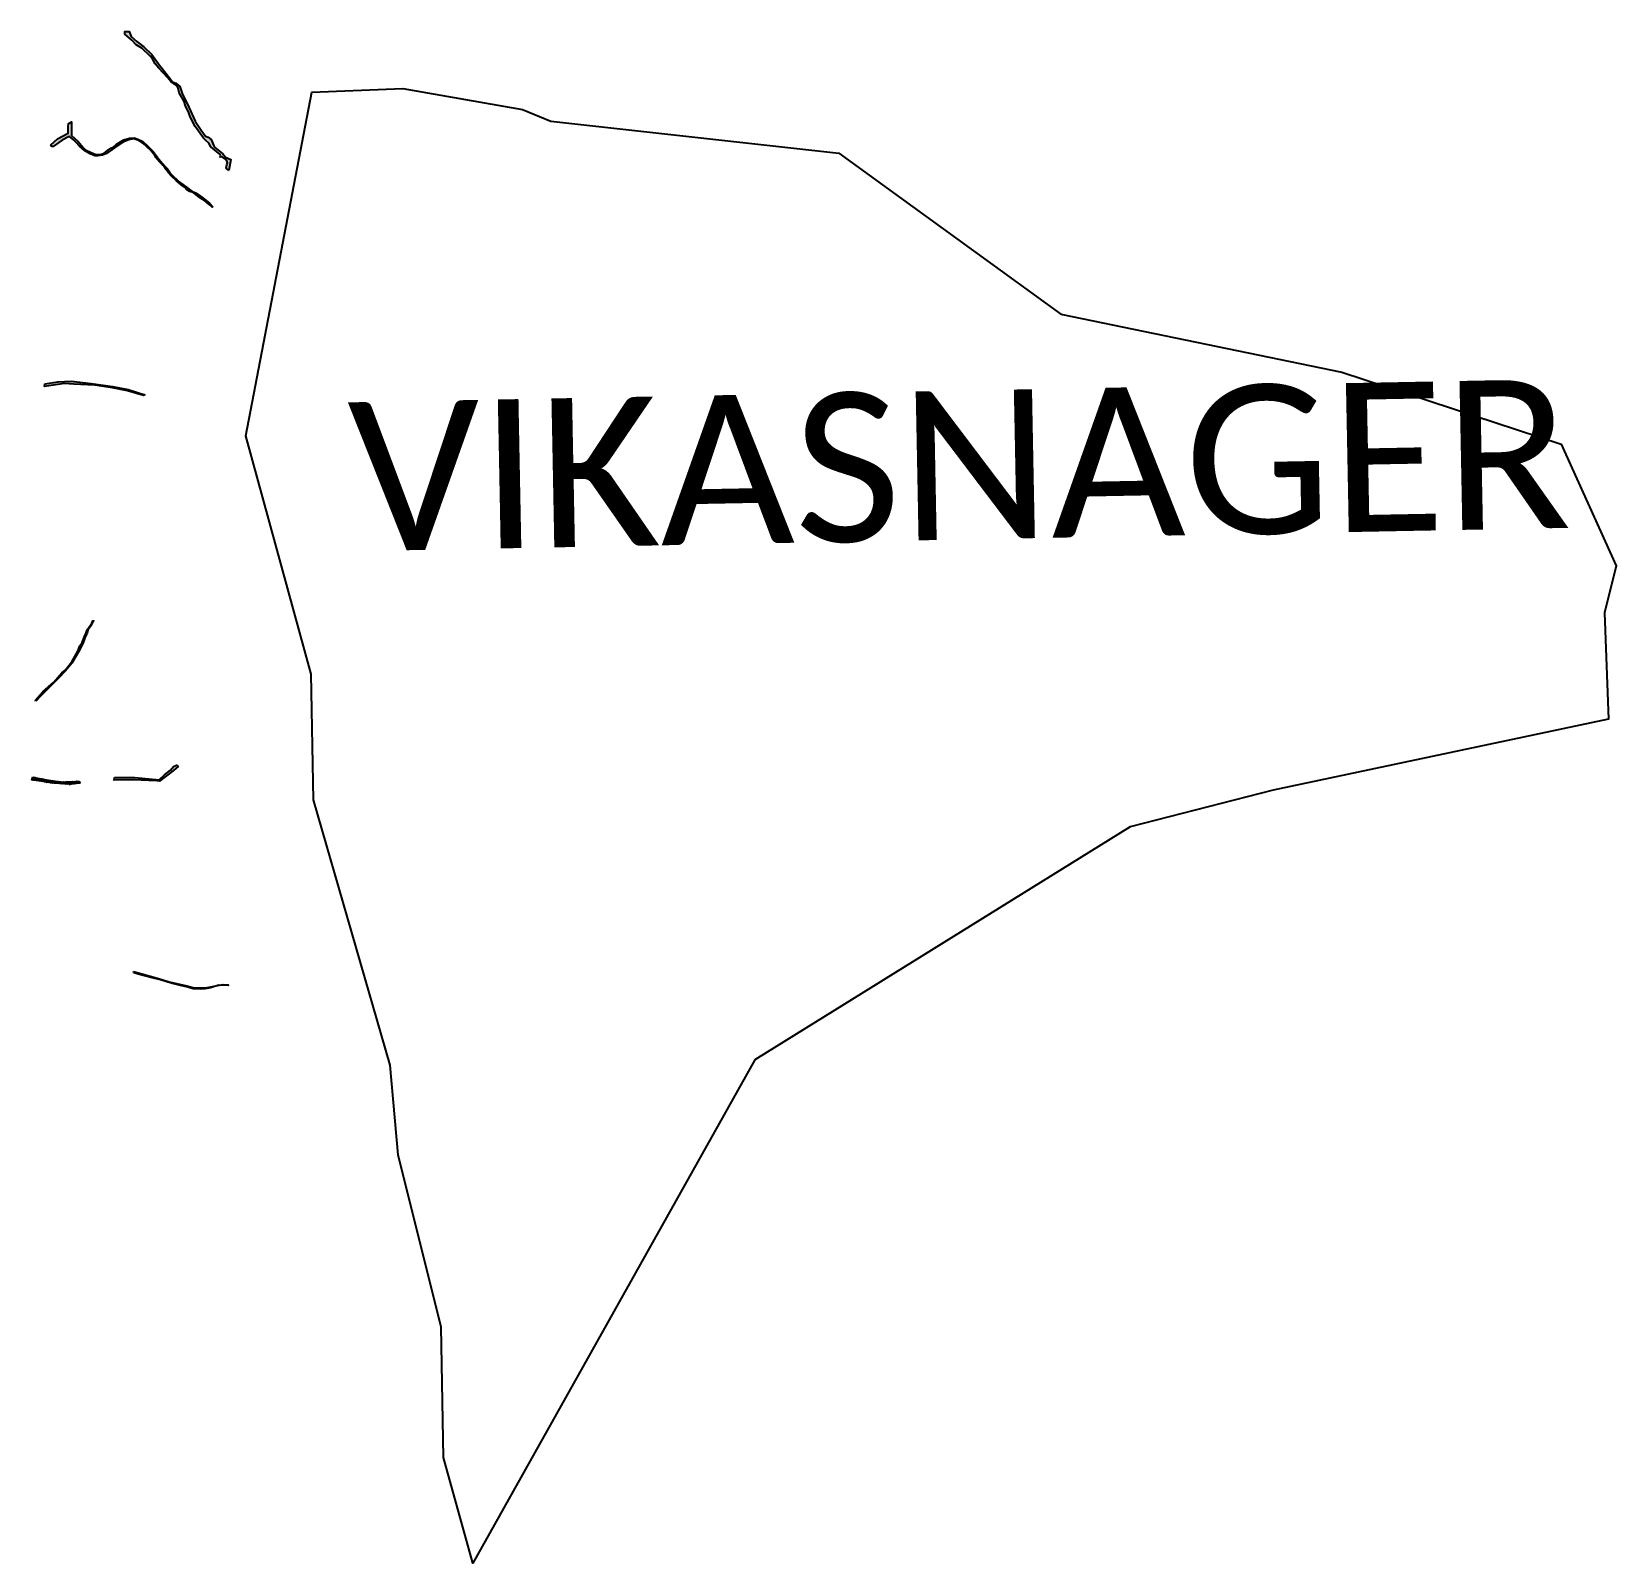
# Model space of a CAD drawing. Header units: metres. Extents: x 260110 to 292180, y 2133908 to 2221361.
# Drawn here: x 260110 to 261780, y 2219747 to 2221361 of the extents above.
import ezdxf

# ---------------------------------------------------------------- set-up
doc = ezdxf.new("R2010")
doc.units = ezdxf.units.M
doc.header["$MEASUREMENT"] = 0
for name, color, linetype in [('BREAKWATER', 6, 'Continuous'), ('village', 3, 'Continuous'), ('VILLAGE NAME', 250, 'Continuous')]:
    doc.layers.add(name, color=color, linetype=linetype)
doc.styles.get("Standard").update_dxf_attribs({"font": 'arial.ttf'})
pattern_1 = [(60, (0, 0), (-3.0479999988, -7e-10), [2.794, -0.254]), (180, (0, 0), (1.524, -2.6396454294), [2.794, -0.254]), (300, (0, 0), (3.0479999988, -7e-10), [2.794, -0.254]), (60, (0.254, 0), (-3.0479999988, -7e-10), [0.508, -2.54]), (300, (0.254, 0), (3.0479999988, -7e-10), [0.508, -2.54]), (60, (-0.127, 0.22), (-3.0479999988, -7e-10), [0.508, -2.54]), (180, (-0.127, 0.22), (1.524, -2.6396454294), [0.508, -2.54]), (300, (-0.127, -0.22), (3.0479999988, -7e-10), [0.508, -2.54]), (180, (-0.127, -0.22), (1.524, -2.6396454294), [0.508, -2.54]), (60, (-1.016, 0), (-3.0479999988, -7e-10), [0.508, -2.54]), (300, (-1.016, 0), (3.0479999988, -7e-10), [0.508, -2.54]), (60, (0.508, -0.88), (-3.0479999988, -7e-10), [0.508, -2.54]), (180, (0.508, -0.88), (1.524, -2.6396454294), [0.508, -2.54]), (300, (0.508, 0.88), (3.0479999988, -7e-10), [0.508, -2.54]), (180, (0.508, 0.88), (1.524, -2.6396454294), [0.508, -2.54]), (0, (0.508, 0.44), (-1.524, 2.6396454294), [1.778, -1.27]), (0, (0.508, -0.44), (-1.524, 2.6396454294), [1.778, -1.27]), (120, (0.127, 0.66), (-3.0479999988, 7e-10), [1.778, -1.27]), (120, (-0.635, 0.22), (-3.0479999988, 7e-10), [1.778, -1.27]), (240, (-0.635, -0.22), (1.5239999988, -2.63964543), [1.778, -1.27]), (240, (0.127, -0.66), (1.5239999988, -2.63964543), [1.778, -1.27])]

msp = doc.modelspace()

# ---------------------------------------------------------------- hatches: boundary and pattern name
at = {"layer": 'BREAKWATER'}
h = msp.add_hatch(dxfattribs=at)
h.set_pattern_fill('ESCHER', color=256, scale=0.1)
h.set_pattern_definition(pattern_1)
h.paths.add_polyline_path([(260317.6, 2221214.4), (260314.8, 2221217), (260315.5, 2221220.3), (260315.9, 2221222.4), (260315.1, 2221225.6), (260312.3, 2221227.6), (260310.5, 2221228.9), (260308.3, 2221228.5), (260308.5, 2221229.9), (260308.3, 2221231.5), (260298.5, 2221239.3), (260296.3, 2221243.3), (260293.2, 2221246.2), (260290.9, 2221248.6), (260285.4, 2221256), (260281.8, 2221260.7), (260276.6, 2221271), (260276.1, 2221273.1), (260275.3, 2221275.4), (260271.7, 2221282.6), (260270.2, 2221287.1), (260265.2, 2221296.4), (260264.1, 2221301.3), (260263.1, 2221303.7), (260259.3, 2221306.2), (260256.6, 2221308), (260254.5, 2221310.5), (260252.8, 2221312.6), (260243.6, 2221322.4), (260239.9, 2221326.8), (260236.9, 2221332.1), (260234.5, 2221334.8), (260225.9, 2221343.3), (260219.8, 2221346.9), (260215.3, 2221351.7), (260208, 2221358.1), (260207.8, 2221360.8), (260212.4, 2221360.8), (260214.4, 2221355.8), (260220.4, 2221350.4), (260228, 2221344.7), (260236.4, 2221336.9), (260243.2, 2221326.8), (260253.4, 2221313.8), (260258.2, 2221307.8), (260261.7, 2221306.4), (260265.7, 2221303.1), (260268.1, 2221295.8), (260275.4, 2221281.1), (260282, 2221266.3), (260288.2, 2221257), (260292.9, 2221250.8), (260295.6, 2221249.5), (260298.9, 2221247.2), (260301.8, 2221240.5), (260302.4, 2221239), (260311.1, 2221231.9), (260313.8, 2221228.5), (260319.4, 2221226)])
h = msp.add_hatch(dxfattribs=at)
h.set_pattern_fill('ESCHER', color=256, scale=0.1)
h.set_pattern_definition(pattern_1)
h.paths.add_polyline_path([(260300.7, 2221176.1), (260299.8, 2221176), (260296.6, 2221178.6), (260291.7, 2221182.8), (260286.7, 2221186.1), (260280.9, 2221190.6), (260278.9, 2221191.6), (260276, 2221192.4), (260273.6, 2221193.8), (260270.8, 2221196.9), (260267.1, 2221199.5), (260261.8, 2221203.8), (260257.4, 2221208.2), (260253.8, 2221211.9), (260251.4, 2221215.5), (260249.1, 2221219.4), (260247.7, 2221220.5), (260244.2, 2221223.9), (260240.8, 2221227.8), (260239.3, 2221230.3), (260235.3, 2221235.7), (260231.4, 2221239.2), (260226.9, 2221243.2), (260222.6, 2221246), (260218.5, 2221247.4), (260216.5, 2221247.8), (260212, 2221246.9), (260205.6, 2221244.2), (260197, 2221238.3), (260188.4, 2221232.4), (260184.4, 2221230.7), (260179.8, 2221230), (260176.2, 2221230.1), (260171.3, 2221232.2), (260165.3, 2221235.5), (260162.6, 2221238), (260160.2, 2221240.2), (260156.1, 2221244.3), (260153.4, 2221247.1), (260149.6, 2221250.3), (260148.5, 2221249.9), (260141.7, 2221246.6), (260132.3, 2221239.7), (260130.9, 2221239.9), (260129.7, 2221241.5), (260137, 2221247.9), (260148.1, 2221253.7), (260148, 2221260.4), (260148.5, 2221264.1), (260151.7, 2221265.9), (260151.5, 2221254.3), (260151.5, 2221251.4), (260158.7, 2221244.9), (260163.6, 2221238.9), (260166.5, 2221236.1), (260172.3, 2221233.4), (260177.3, 2221231.4), (260183, 2221231.8), (260185.8, 2221232.4), (260189.6, 2221235.4), (260193, 2221238), (260195.7, 2221239.1), (260198.6, 2221241.8), (260201.7, 2221243.8), (260206.9, 2221246.8), (260212.8, 2221248.6), (260217.6, 2221249), (260221.7, 2221247.6), (260226.7, 2221245), (260232.1, 2221240), (260237.5, 2221235), (260243.9, 2221226.1), (260245.3, 2221224.2), (260250.4, 2221218.8), (260252.9, 2221216.2), (260256.2, 2221211), (260265.1, 2221202.4), (260274.4, 2221195.7), (260278.6, 2221192.6), (260282.2, 2221190.8), (260286.1, 2221188.5), (260289.9, 2221185.6), (260297.2, 2221180.1)])
h = msp.add_hatch(dxfattribs=at)
h.set_pattern_fill('ESCHER', color=256, scale=0.1)
h.set_pattern_definition(pattern_1)
h.paths.add_polyline_path([(260123.7, 2220989.8), (260137.1, 2220991.8), (260151.4, 2220992.5), (260172.4, 2220989.9), (260194.7, 2220987), (260211.2, 2220983.7), (260228.9, 2220977.9), (260227.6, 2220977.5), (260210.8, 2220982.3), (260194.8, 2220985.5), (260176.1, 2220988.2), (260154.1, 2220989.4), (260144.3, 2220990), (260123.2, 2220987)])
h = msp.add_hatch(dxfattribs=at)
h.set_pattern_fill('ESCHER', color=256, scale=0.1)
h.set_pattern_definition(pattern_1)
h.paths.add_polyline_path([(260114, 2220655.3), (260113.6, 2220656.4), (260121.6, 2220665.1), (260133, 2220675.4), (260141.5, 2220685), (260144.9, 2220687.9), (260149.3, 2220693.3), (260152.3, 2220697.5), (260158.4, 2220708.1), (260160.6, 2220713.5), (260163, 2220717), (260165.3, 2220723.5), (260167.1, 2220727.3), (260168, 2220730.4), (260173, 2220737.5), (260174.2, 2220739.9), (260175.3, 2220739.9), (260174.2, 2220739), (260172, 2220734.7), (260168.8, 2220730.2), (260168.3, 2220726.8), (260166.2, 2220723), (260163.9, 2220716.6), (260160, 2220708.9), (260152.1, 2220695.3), (260145.3, 2220687.2), (260137.5, 2220679.2), (260128.5, 2220670.1), (260120.1, 2220661.5)])
h = msp.add_hatch(dxfattribs=at)
h.set_pattern_fill('ESCHER', color=256, scale=0.1)
h.set_pattern_definition(pattern_1)
h.paths.add_polyline_path([(260197.1, 2220574.7), (260218.3, 2220574.9), (260244.1, 2220572.4), (260249.6, 2220577.6), (260255.9, 2220582.6), (260259.2, 2220586.4), (260262.3, 2220587.8), (260263.9, 2220586.4), (260259, 2220582.2), (260244.3, 2220571.1), (260241.7, 2220571.3), (260216.8, 2220572.4), (260196.6, 2220571.9)])
h = msp.add_hatch(dxfattribs=at)
h.set_pattern_fill('ESCHER', color=256, scale=0.1)
h.set_pattern_definition(pattern_1)
h.paths.add_polyline_path([(260111, 2220575), (260122.6, 2220572.6), (260142.1, 2220569.9), (260159.8, 2220570.7), (260160.4, 2220568.9), (260150.1, 2220567.8), (260133.5, 2220568.7), (260115.5, 2220571.5), (260109.7, 2220572.4)])
h = msp.add_hatch(dxfattribs=at)
h.set_pattern_fill('ESCHER', color=256, scale=0.1)
h.set_pattern_definition(pattern_1)
h.paths.add_polyline_path([(260217, 2220370.4), (260243.2, 2220362.8), (260254.6, 2220359.4), (260273.1, 2220355.1), (260280.9, 2220353.2), (260293.3, 2220353.2), (260305.6, 2220355.6), (260311.5, 2220356.8), (260316.7, 2220356.2), (260316.7, 2220355.5), (260306.9, 2220356), (260298.1, 2220353.2), (260292.3, 2220352.2), (260287.8, 2220351.9), (260282.9, 2220352), (260279.8, 2220352), (260274.4, 2220353.7), (260267.9, 2220355.3), (260258.1, 2220357.7), (260252.1, 2220359.3), (260245.3, 2220361.4), (260236.6, 2220363.8), (260221.9, 2220367.7), (260217.2, 2220369)])

# ---------------------------------------------------------------- linework, layer by layer
at = {"layer": 'BREAKWATER', "flags": 128}
for points in [[(260317.6, 2221214.4), (260314.8, 2221217), (260315.5, 2221220.3), (260315.9, 2221222.4), (260315.1, 2221225.6), (260312.3, 2221227.6), (260310.5, 2221228.9), (260308.3, 2221228.5), (260308.5, 2221229.9), (260308.3, 2221231.5), (260298.5, 2221239.3), (260296.3, 2221243.3), (260293.2, 2221246.2), (260290.9, 2221248.6), (260285.4, 2221256), (260281.8, 2221260.7), (260276.6, 2221271), (260276.1, 2221273.1), (260275.3, 2221275.4), (260271.7, 2221282.6), (260270.2, 2221287.1), (260265.2, 2221296.4), (260264.1, 2221301.3), (260263.1, 2221303.7), (260259.3, 2221306.2), (260256.6, 2221308), (260254.5, 2221310.5), (260252.8, 2221312.6), (260243.6, 2221322.4), (260239.9, 2221326.8), (260236.9, 2221332.1), (260234.5, 2221334.8), (260225.9, 2221343.3), (260219.8, 2221346.9), (260215.3, 2221351.7), (260208, 2221358.1), (260207.8, 2221360.8), (260212.4, 2221360.8), (260214.4, 2221355.8), (260220.4, 2221350.4), (260228, 2221344.7), (260236.4, 2221336.9), (260243.2, 2221326.8), (260253.4, 2221313.8), (260258.2, 2221307.8), (260261.7, 2221306.4), (260265.7, 2221303.1), (260268.1, 2221295.8), (260275.4, 2221281.1), (260282, 2221266.3), (260288.2, 2221257), (260292.9, 2221250.8), (260295.6, 2221249.5), (260298.9, 2221247.2), (260301.8, 2221240.5), (260302.4, 2221239), (260311.1, 2221231.9), (260313.8, 2221228.5), (260319.4, 2221226), (260317.6, 2221214.4)], [(260300.7, 2221176.1), (260299.8, 2221176), (260296.6, 2221178.6), (260291.7, 2221182.8), (260286.7, 2221186.1), (260280.9, 2221190.6), (260278.9, 2221191.6), (260276, 2221192.4), (260273.6, 2221193.8), (260270.8, 2221196.9), (260267.1, 2221199.5), (260261.8, 2221203.8), (260257.4, 2221208.2), (260253.8, 2221211.9), (260251.4, 2221215.5), (260249.1, 2221219.4), (260247.7, 2221220.5), (260244.2, 2221223.9), (260240.8, 2221227.8), (260239.3, 2221230.3), (260235.3, 2221235.7), (260231.4, 2221239.2), (260226.9, 2221243.2), (260222.6, 2221246), (260218.5, 2221247.4), (260216.5, 2221247.8), (260212, 2221246.9), (260205.6, 2221244.2), (260197, 2221238.3), (260188.4, 2221232.4), (260184.4, 2221230.7), (260179.8, 2221230), (260176.2, 2221230.1), (260171.3, 2221232.2), (260165.3, 2221235.5), (260162.6, 2221238), (260160.2, 2221240.2), (260156.1, 2221244.3), (260153.4, 2221247.1), (260149.6, 2221250.3), (260148.5, 2221249.9), (260141.7, 2221246.6), (260132.3, 2221239.7), (260130.9, 2221239.9), (260129.7, 2221241.5), (260137, 2221247.9), (260148.1, 2221253.7), (260148, 2221260.4), (260148.5, 2221264.1), (260151.7, 2221265.9), (260151.5, 2221254.3), (260151.5, 2221251.4), (260158.7, 2221244.9), (260163.6, 2221238.9), (260166.5, 2221236.1), (260172.3, 2221233.4), (260177.3, 2221231.4), (260183, 2221231.8), (260185.8, 2221232.4), (260189.6, 2221235.4), (260193, 2221238), (260195.7, 2221239.1), (260198.6, 2221241.8), (260201.7, 2221243.8), (260206.9, 2221246.8), (260212.8, 2221248.6), (260217.6, 2221249), (260221.7, 2221247.6), (260226.7, 2221245), (260232.1, 2221240), (260237.5, 2221235), (260243.9, 2221226.1), (260245.3, 2221224.2), (260250.4, 2221218.8), (260252.9, 2221216.2), (260256.2, 2221211), (260265.1, 2221202.4), (260274.4, 2221195.7), (260278.6, 2221192.6), (260282.2, 2221190.8), (260286.1, 2221188.5), (260289.9, 2221185.6), (260297.2, 2221180.1), (260300.7, 2221176.1)], [(260123.7, 2220989.8), (260137.1, 2220991.8), (260151.4, 2220992.5), (260172.4, 2220989.9), (260194.7, 2220987), (260211.2, 2220983.7), (260228.9, 2220977.9), (260227.6, 2220977.5), (260210.8, 2220982.3), (260194.8, 2220985.5), (260176.1, 2220988.2), (260154.1, 2220989.4), (260144.3, 2220990), (260123.2, 2220987), (260123.7, 2220989.8)], [(260114, 2220655.3), (260113.6, 2220656.4), (260121.6, 2220665.1), (260133, 2220675.4), (260141.5, 2220685), (260144.9, 2220687.9), (260149.3, 2220693.3), (260152.3, 2220697.5), (260158.4, 2220708.1), (260160.6, 2220713.5), (260163, 2220717), (260165.3, 2220723.5), (260167.1, 2220727.3), (260168, 2220730.4), (260173, 2220737.5), (260174.2, 2220739.9), (260175.3, 2220739.9), (260174.2, 2220739), (260172, 2220734.7), (260168.8, 2220730.2), (260168.3, 2220726.8), (260166.2, 2220723), (260163.9, 2220716.6), (260160, 2220708.9), (260152.1, 2220695.3), (260145.3, 2220687.2), (260137.5, 2220679.2), (260128.5, 2220670.1), (260120.1, 2220661.5), (260114, 2220655.3)], [(260197.1, 2220574.7), (260218.3, 2220574.9), (260244.1, 2220572.4), (260249.6, 2220577.6), (260255.9, 2220582.6), (260259.2, 2220586.4), (260262.3, 2220587.8), (260263.9, 2220586.4), (260259, 2220582.2), (260244.3, 2220571.1), (260241.7, 2220571.3), (260216.8, 2220572.4), (260196.6, 2220571.9), (260197.1, 2220574.7)], [(260217, 2220370.4), (260243.2, 2220362.8), (260254.6, 2220359.4), (260273.1, 2220355.1), (260280.9, 2220353.2), (260293.3, 2220353.2), (260305.6, 2220355.6), (260311.5, 2220356.8), (260316.7, 2220356.2), (260316.7, 2220355.5), (260306.9, 2220356), (260298.1, 2220353.2), (260292.3, 2220352.2), (260287.8, 2220351.9), (260282.9, 2220352), (260279.8, 2220352), (260274.4, 2220353.7), (260267.9, 2220355.3), (260258.1, 2220357.7), (260252.1, 2220359.3), (260245.3, 2220361.4), (260236.6, 2220363.8), (260221.9, 2220367.7), (260217.2, 2220369), (260217, 2220370.4)]]:
    msp.add_lwpolyline(points, dxfattribs=at)
msp.add_lwpolyline([(260111, 2220575), (260122.6, 2220572.6), (260142.1, 2220569.9), (260159.8, 2220570.7), (260160.4, 2220568.9), (260150.1, 2220567.8), (260133.5, 2220568.7), (260115.5, 2220571.5), (260109.7, 2220572.4)], close=True, dxfattribs=at)
at = {"layer": 'village', "color": 3, "true_color": 0x00ff00}
msp.add_polyline3d([(261779.6, 2220798, 0), (261767.3, 2220748.2, 0), (261771.5, 2220636.1, 0), (261417.9, 2220561.6, 0), (261267.4, 2220522.8, 0), (260871.8, 2220277.1, 0), (260574.4, 2219746.7, 0), (260543.8, 2219858, 0), (260541.2, 2219995.4, 0), (260495.8, 2220177.1, 0), (260487.5, 2220271.6, 0), (260406.7, 2220551.4, 0), (260404.3, 2220683.6, 0), (260335.2, 2220934.8, 0), (260404.9, 2221296.9, 0), (260500.8, 2221300.9, 0), (260627, 2221278.9, 0), (260656.7, 2221266.6, 0), (260960.2, 2221232.6, 0), (261194.2, 2221063.1, 0), (261490.2, 2221002, 0), (261721.6, 2220926.1, 0)], close=True, dxfattribs=at)

# ---------------------------------------------------------------- texts
at = {"layer": 'VILLAGE NAME', "insert": (260442.2, 2220970.1), "char_height": 156.965, "attachment_point": 1, "rotation": 1.1028}
msp.add_mtext_dynamic_manual_height_columns('{\\fCalibri|b0|i0|c0|p34;VIKASNAGER}', width=132.372, gutter_width=784.8, heights=[0], dxfattribs=at)
msp.add_mtext_dynamic_manual_height_columns('{\\fCalibri|b0|i0|c0|p34;VIKASNAGER}', width=132.372, gutter_width=784.8, heights=[0], dxfattribs=at)

doc.saveas('drawing.dxf')
